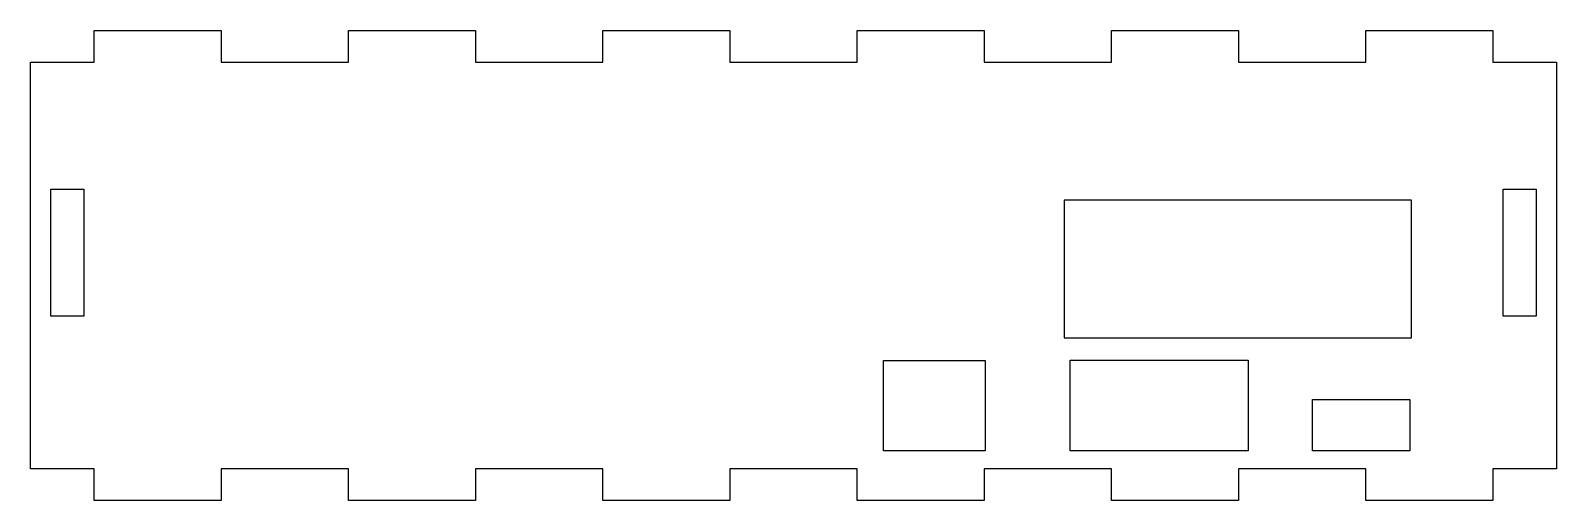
# Model space of a CAD drawing. Extents: x 2 to 8, y 4.08 to 5.93.
import ezdxf

# ---------------------------------------------------------------- set-up
doc = ezdxf.new("R2010")
doc.units = 0
doc.layers.get('0').update_dxf_attribs({"linetype": 'CONTINUOUS'})

msp = doc.modelspace()

# ---------------------------------------------------------------- linework, layer by layer
for points in [[(2, 4.2), (2, 5.8), (2.25, 5.8), (2.25, 5.925), (2.75, 5.925), (2.75, 5.8), (3.25, 5.8), (3.25, 5.925), (3.75, 5.925), (3.75, 5.8), (4.25, 5.8), (4.25, 5.925), (4.75, 5.925), (4.75, 5.8), (5.25, 5.8), (5.25, 5.925), (5.75, 5.925), (5.75, 5.8), (6.25, 5.8), (6.25, 5.925), (6.75, 5.925), (6.75, 5.8), (7.25, 5.8), (7.25, 5.925), (7.75, 5.925), (7.75, 5.8), (8, 5.8), (8, 4.2), (7.75, 4.2), (7.75, 4.075), (7.25, 4.075), (7.25, 4.2), (6.75, 4.2), (6.75, 4.075), (6.25, 4.075), (6.25, 4.2), (5.75, 4.2), (5.75, 4.075), (5.25, 4.075), (5.25, 4.2), (4.75, 4.2), (4.75, 4.075), (4.25, 4.075), (4.25, 4.2), (3.75, 4.2), (3.75, 4.075), (3.25, 4.075), (3.25, 4.2), (2.75, 4.2), (2.75, 4.075), (2.25, 4.075), (2.25, 4.2)], [(2.08, 4.8), (2.08, 5.3), (2.21, 5.3), (2.21, 4.8)], [(7.79, 4.8), (7.79, 5.3), (7.92, 5.3), (7.92, 4.8)], [(7.4304, 4.7152), (7.4304, 5.2571), (6.0645, 5.2571), (6.0645, 4.7152)], [(5.3542, 4.2702), (5.3542, 4.6259), (5.7542, 4.6259), (5.7542, 4.2702)], [(6.0877, 4.2702), (6.0877, 4.627), (6.7877, 4.627), (6.7877, 4.2702)], [(7.0411, 4.2702), (7.0411, 4.472), (7.4229, 4.472), (7.4229, 4.2702)]]:
    msp.add_lwpolyline(points, close=True)

doc.saveas('drawing.dxf')
